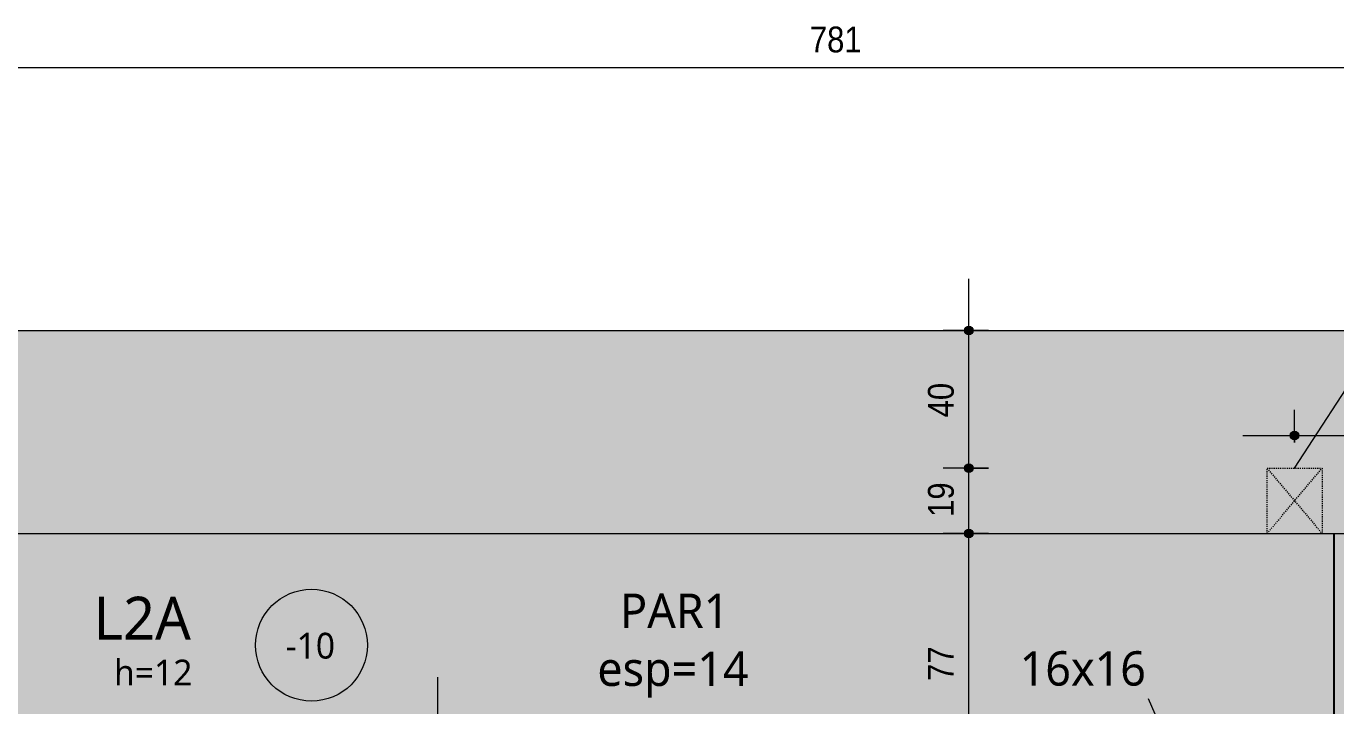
# Model space of a CAD drawing. Header units: centimetres. Extents: x -2136 to 34701, y -1430 to 84208.
# Drawn here: x -1631.6 to -1251, y 1449.7 to 1647.2 of the extents above; entities that cross this region are included whole.
import ezdxf

# ---------------------------------------------------------------- set-up
doc = ezdxf.new("R2010")
doc.units = ezdxf.units.CM
doc.linetypes.add('Traço', pattern=[0.635, 0.3175, -0.3175])
for name, color, linetype, lineweight in [('A-ANNO-DIMS', 7, 'Continuous', 9), ('A-ANNO-DIMS-50', 7, 'Continuous', 9), ('A-FLOR', 7, 'Continuous', 18), ('A-FLOR-IDEN', 7, 'Continuous', 9), ('A-GENM', 7, 'Continuous', 18), ('A-GENM-HDLN', 7, 'Traço', 18), ('A-GENM-IDEN', 7, 'Continuous', 9), ('G-ANNO-TEXT', 7, 'Continuous', 9), ('S-BEAM', 7, 'Continuous', 18)]:
    doc.layers.add(name, color=color, linetype=linetype, lineweight=lineweight)
doc.styles.add('Fira Sans_2', font='FiraSans-Regular.ttf', dxfattribs={"width": 0.9, "height": 7.5})
doc.styles.add('Gadugi_1', font='gadugi.ttf', dxfattribs={"height": 10})
doc.styles.add('Gadugi_3', font='gadugi.ttf', dxfattribs={"height": 7.5})
doc.styles.add('Gadugi_4', font='gadugi.ttf', dxfattribs={"height": 12.5})
doc.dimstyles.new('PED_R80_1_5mm_ACIMA_As_ESQ__R00', dxfattribs={"dimscale": 30.48, "dimtxt": 10.229846, "dimasz": 0.328084, "dimexe": 0.246063, "dimexo": 0.246063, "dimgap": 0.049213, "dimtad": 1, "dimdec": 1, "dimrnd": 0.5, "dimdsep": 46, "dimtxsty": 'Fira Sans_2', "dimblk1": 'DOTSMALL', "dimblk2": 'DOTSMALL', "dimsah": 1, "dimcen": 0.09, "dimdle": 0.492126, "dimazin": 0, "dimtfac": 1, "dimtdec": 4, "dimtix": 1, "dimtmove": 0, "dimatfit": 3, "dimfxl": 1, "dimtvp": 1, "dimtolj": 1, "dimtzin": 0, "dimarcsym": 2})
doc.dimstyles.new('PED_R80_1_5mm_ACIMA_As_ESQ__R00_3', dxfattribs={"dimscale": 30.48, "dimtxt": 10.229846, "dimasz": 0.328084, "dimexe": 0.246063, "dimexo": 0.246063, "dimgap": 0.049213, "dimtad": 1, "dimdec": 1, "dimrnd": 0.5, "dimdsep": 46, "dimtxsty": 'Fira Sans_2', "dimblk1": 'DOTSMALL', "dimblk2": 'DOTSMALL', "dimsah": 1, "dimcen": 0.09, "dimdle": 0.492126, "dimazin": 0, "dimtfac": 1, "dimtdec": 4, "dimtix": 1, "dimtmove": 0, "dimatfit": 3, "dimfxl": 1, "dimtvp": 1, "dimtolj": 1, "dimtzin": 0, "dimarcsym": 2})
doc.dimstyles.new('PED_R80_1_5mm_ACIMA_As_ESQ__R00_4', dxfattribs={"dimscale": 30.48, "dimtxt": 10.229846, "dimasz": 0.328084, "dimexe": 0.246063, "dimexo": 0.246063, "dimgap": 0.049213, "dimtad": 1, "dimdec": 1, "dimrnd": 0.5, "dimdsep": 46, "dimtxsty": 'Fira Sans_2', "dimblk1": 'DOTSMALL', "dimblk2": 'DOTSMALL', "dimsah": 1, "dimcen": 0.09, "dimdle": 0.492126, "dimazin": 0, "dimtfac": 1, "dimtdec": 4, "dimtix": 1, "dimtmove": 0, "dimatfit": 3, "dimfxl": 1, "dimtvp": 1, "dimtolj": 1, "dimtzin": 0, "dimarcsym": 2})

# ---------------------------------------------------------------- blocks, each defined once
blk = doc.blocks.new('PED_FURO_RETANGULAR_R04_2020 _INSTÂNCIA_ - FURO RET-V1-PL K 100 - FORMA DO 5º PAVIMENTO')
at = {"layer": 'A-GENM-HDLN'}
for p, q in [((-8, 9.5), (8, -9.5)), ((-8, -9.5), (8, 9.5)), ((-8, -9.5), (-8, 9.5)), ((-8, 9.5), (8, 9.5)), ((8, 9.5), (8, -9.5))]:
    blk.add_line(p, q, dxfattribs=at)
blk = doc.blocks.new('PED_TAG_LAJE_R01 - TÍTULO_ESPESSURA_REBAIXO _LADO_-2413119-PL K 100 - FORMA DO 5º PAVIMENTO')
at = {"layer": 'A-FLOR-IDEN'}
blk.add_circle((0.8854, 0), 0.325, dxfattribs=at)
blk = doc.blocks.new('DIMBLOCK58-PL K 100 - FORMA DO 5º PAVIMENTO')
at = {"layer": 'A-ANNO-DIMS-50', "true_color": 0x000032}
h = blk.add_hatch(color=178, dxfattribs=at)
edge = h.paths.add_edge_path(flags=0)
edge.add_arc((-1357.68, 1499.75), 1.25, 0, 360)
h = blk.add_hatch(color=178, dxfattribs=at)
edge = h.paths.add_edge_path(flags=0)
edge.add_arc((-1357.68, 1422.75), 1.25, 0, 360)
at = {"layer": 'A-ANNO-DIMS-50', "color": 178, "true_color": 0x000032}
for p, q in [((-1351.95, 1499.75), (-1365.18, 1499.75)), ((-1357.68, 1422.75), (-1357.68, 1499.75)), ((-1357.68, 1499.75), (-1351.95, 1499.75)), ((-1351.95, 1422.75), (-1365.18, 1422.75)), ((-1357.68, 1422.75), (-1351.95, 1422.75))]:
    blk.add_line(p, q, dxfattribs=at)
for centre in [(-1357.68, 1499.75), (-1357.68, 1422.75)]:
    blk.add_circle(centre, 1.25, dxfattribs=at)
at = {"layer": 'A-ANNO-DIMS-50', "color": 0, "insert": (-1369.56, 1456.92), "char_height": 7.5, "width": 10.3872, "attachment_point": 1, "rotation": 90, "line_spacing_factor": 1.049215, "style": 'Fira Sans_2'}
blk.add_mtext('77', dxfattribs=at)
blk = doc.blocks.new('_DotSmall')
at = {"color": 0, "linetype": 'ByBlock', "const_width": 0.5}
blk.add_lwpolyline([(-0.0625, 0, 1), (0.0625, 0, 1)], format="xyb", close=True, dxfattribs=at)
blk = doc.blocks.new('DIMBLOCK59-PL K 100 - FORMA DO 5º PAVIMENTO')
at = {"layer": 'A-ANNO-DIMS-50', "true_color": 0x000032}
h = blk.add_hatch(color=178, dxfattribs=at)
edge = h.paths.add_edge_path(flags=0)
edge.add_arc((-1357.68, 1518.75), 1.25, 0, 360)
h = blk.add_hatch(color=178, dxfattribs=at)
edge = h.paths.add_edge_path(flags=0)
edge.add_arc((-1357.68, 1499.75), 1.25, 0, 360)
at = {"layer": 'A-ANNO-DIMS-50', "color": 178, "true_color": 0x000032}
for p, q in [((-1351.95, 1518.75), (-1365.18, 1518.75)), ((-1357.68, 1499.75), (-1357.68, 1518.75)), ((-1357.68, 1518.75), (-1351.95, 1518.75)), ((-1351.95, 1499.75), (-1365.18, 1499.75)), ((-1357.68, 1499.75), (-1351.95, 1499.75))]:
    blk.add_line(p, q, dxfattribs=at)
for centre in [(-1357.68, 1518.75), (-1357.68, 1499.75)]:
    blk.add_circle(centre, 1.25, dxfattribs=at)
at = {"layer": 'A-ANNO-DIMS-50', "color": 0, "insert": (-1369.56, 1504.59), "char_height": 7.5, "width": 11.1741, "attachment_point": 1, "rotation": 90, "line_spacing_factor": 1.049215, "style": 'Fira Sans_2'}
blk.add_mtext('19', dxfattribs=at)
blk = doc.blocks.new('DIMBLOCK60-PL K 100 - FORMA DO 5º PAVIMENTO')
at = {"layer": 'A-ANNO-DIMS-50', "true_color": 0x000032}
h = blk.add_hatch(color=178, dxfattribs=at)
edge = h.paths.add_edge_path(flags=0)
edge.add_arc((-1357.68, 1558.75), 1.25, 0, 360)
h = blk.add_hatch(color=178, dxfattribs=at)
edge = h.paths.add_edge_path(flags=0)
edge.add_arc((-1357.68, 1518.75), 1.25, 0, 360)
at = {"layer": 'A-ANNO-DIMS-50', "color": 178, "true_color": 0x000032}
for p, q in [((-1357.68, 1518.75), (-1357.68, 1573.75)), ((-1351.95, 1558.75), (-1365.18, 1558.75)), ((-1357.68, 1558.75), (-1351.95, 1558.75)), ((-1351.95, 1518.75), (-1365.18, 1518.75)), ((-1357.68, 1518.75), (-1351.95, 1518.75))]:
    blk.add_line(p, q, dxfattribs=at)
for centre in [(-1357.68, 1558.75), (-1357.68, 1518.75)]:
    blk.add_circle(centre, 1.25, dxfattribs=at)
at = {"layer": 'A-ANNO-DIMS-50', "color": 0, "insert": (-1369.56, 1533.5), "char_height": 7.5, "width": 12.5906, "attachment_point": 1, "rotation": 90, "line_spacing_factor": 1.049215, "style": 'Fira Sans_2'}
blk.add_mtext('40', dxfattribs=at)
blk = doc.blocks.new('DIMBLOCK444-PL K 100 - FORMA DO 5º PAVIMENTO')
at = {"layer": 'A-ANNO-DIMS-50', "true_color": 0x000032}
h = blk.add_hatch(color=178, dxfattribs=at)
edge = h.paths.add_edge_path(flags=0)
edge.add_arc((-1787.5, 1635.18), 1.25, 0, 360)
h = blk.add_hatch(color=178, dxfattribs=at)
edge = h.paths.add_edge_path(flags=0)
edge.add_arc((-1006.5, 1635.18), 1.25, 0, 360)
at = {"layer": 'A-ANNO-DIMS-50', "color": 178, "true_color": 0x000032}
for p, q in [((-1787.5, 1547.55), (-1787.5, 1642.68)), ((-1006.5, 1629.45), (-1006.5, 1642.68)), ((-1787.5, 1635.18), (-1006.5, 1635.18)), ((-1787.5, 1635.18), (-1787.5, 1547.55)), ((-1006.5, 1635.18), (-1006.5, 1629.45))]:
    blk.add_line(p, q, dxfattribs=at)
for centre in [(-1787.5, 1635.18), (-1006.5, 1635.18)]:
    blk.add_circle(centre, 1.25, dxfattribs=at)
at = {"layer": 'A-ANNO-DIMS-50', "color": 0, "insert": (-1403.89, 1647.07), "char_height": 7.5, "width": 16.5251, "attachment_point": 1, "line_spacing_factor": 1.049215, "style": 'Fira Sans_2'}
blk.add_mtext('781', dxfattribs=at)
blk = doc.blocks.new('DIMBLOCK460-PL K 100 - FORMA DO 5º PAVIMENTO')
at = {"layer": 'A-ANNO-DIMS-50', "true_color": 0x000032}
h = blk.add_hatch(color=178, dxfattribs=at)
edge = h.paths.add_edge_path(flags=0)
edge.add_arc((-1263, 1528.22), 1.25, 0, 360)
h = blk.add_hatch(color=178, dxfattribs=at)
edge = h.paths.add_edge_path(flags=0)
edge.add_arc((-1214, 1528.22), 1.25, 0, 360)
at = {"layer": 'A-ANNO-DIMS-50', "color": 178, "true_color": 0x000032}
for p, q in [((-1263, 1526.25), (-1263, 1535.72)), ((-1214, 1526.25), (-1214, 1535.72)), ((-1278, 1528.22), (-1199, 1528.22)), ((-1263, 1528.22), (-1263, 1526.25)), ((-1214, 1528.22), (-1214, 1526.25))]:
    blk.add_line(p, q, dxfattribs=at)
for centre in [(-1263, 1528.22), (-1214, 1528.22)]:
    blk.add_circle(centre, 1.25, dxfattribs=at)
at = {"layer": 'A-ANNO-DIMS-50', "color": 0, "insert": (-1243.62, 1540.11), "char_height": 7.5, "width": 12.2758, "attachment_point": 1, "line_spacing_factor": 1.049215, "style": 'Fira Sans_2'}
blk.add_mtext('49', dxfattribs=at)
blk = doc.blocks.new('DIMBLOCK592-PL K 100 - FORMA DO 5º PAVIMENTO')
at = {"layer": 'A-ANNO-DIMS-50', "true_color": 0x000032}
h = blk.add_hatch(color=178, dxfattribs=at)
edge = h.paths.add_edge_path(flags=0)
edge.add_arc((-1512.04, 1443.04), 1.25, 0, 360)
h = blk.add_hatch(color=178, dxfattribs=at)
edge = h.paths.add_edge_path(flags=0)
edge.add_arc((-1512.04, 1422.75), 1.25, 0, 360)
at = {"layer": 'A-ANNO-DIMS-50', "color": 178, "true_color": 0x000032}
for p, q in [((-1512.04, 1422.75), (-1512.04, 1458.04)), ((-1451.7, 1443.04), (-1519.54, 1443.04)), ((-1512.04, 1443.04), (-1451.7, 1443.04)), ((-1506.31, 1422.75), (-1519.54, 1422.75)), ((-1512.04, 1422.75), (-1506.31, 1422.75))]:
    blk.add_line(p, q, dxfattribs=at)
for centre in [(-1512.04, 1443.04), (-1512.04, 1422.75)]:
    blk.add_circle(centre, 1.25, dxfattribs=at)
at = {"layer": 'A-ANNO-DIMS-50', "color": 0, "insert": (-1523.93, 1424.24), "char_height": 7.5, "width": 20.7745, "attachment_point": 1, "rotation": 90, "line_spacing_factor": 1.049215, "style": 'Fira Sans_2'}
blk.add_mtext('20.5', dxfattribs=at)

msp = doc.modelspace()

# ---------------------------------------------------------------- hatches: boundary and pattern name
at = {"layer": 'A-FLOR', "true_color": 0xe6b8b7}
msp.add_hatch(color=9, dxfattribs=at).paths.add_polyline_path([(1807.5, 1518.75), (1943.5, 1518.75), (1943.5, 1558.75), (-1961.5, 1558.75), (-1961.5, 1518.75), (871.39, 1518.75)], flags=0)
at = {"layer": 'A-FLOR', "true_color": 0xffffcc}
h = msp.add_hatch(color=7, dxfattribs=at)
h.paths.add_polyline_path([(-1272.45, 1422.75), (-1251.5, 1422.75), (-1251.5, 1499.75), (-1787.5, 1499.75), (-1787.5, 1422.75), (-1511.98, 1422.75), (-1509.79, 1424.27), (-1498.81, 1430.37), (-1487.27, 1435.32), (-1475.28, 1439.08), (-1462.98, 1441.61), (-1450.48, 1442.88), (-1437.92, 1442.88), (-1425.42, 1441.61), (-1413.12, 1439.08), (-1401.14, 1435.32), (-1389.2, 1430.15), (-1378.61, 1424.27), (-1376.43, 1422.75), (-1282.73, 1422.75)], flags=0)
h.paths.add_polyline_path([(-1413.12, 1422.75), (-1407.85, 1422.75), (-1410.21, 1423.65), (-1421.33, 1426.63), (-1432.7, 1428.44), (-1444.2, 1429.04), (-1455.7, 1428.44), (-1467.07, 1426.63), (-1478.19, 1423.65), (-1480.55, 1422.75), (-1421.33, 1422.75)], flags=0)
at = {"layer": 'S-BEAM', "true_color": 0x00bcb8}
msp.add_hatch(color=132, dxfattribs=at).paths.add_polyline_path([(-1180.15, 1499.75), (1807.5, 1499.75), (1807.5, 1518.75), (-1806.5, 1518.75), (-1806.5, 1499.75), (-1282.73, 1499.75)], flags=0)
at = {"layer": 'S-BEAM', "true_color": 0xffffcc}
h = msp.add_hatch(color=7, dxfattribs=at)
h.paths.add_polyline_path([(-1232.5, 1082.56), (-1232.5, 1312.75), (-1251.5, 1312.75), (-1251.5, 1120.56)], flags=0)
h.paths.add_polyline_path([(-1251.5, 1422.75), (-1232.5, 1422.75), (-1232.5, 1499.75), (-1251.5, 1499.75)], flags=0)

# ---------------------------------------------------------------- linework, layer by layer
at = {"layer": 'A-FLOR'}
msp.add_line((-1961.5, 1558.75), (1943.5, 1558.75), dxfattribs=at)
at = {"layer": 'A-GENM-IDEN'}
for p, q in [((-1263, 1518.75), (-1232.95, 1565.12)), ((-1288.45, 1413.25), (-1305.5, 1451.73))]:
    msp.add_line(p, q, dxfattribs=at)
at = {"layer": 'S-BEAM'}
msp.add_line((-1806.5, 1499.75), (1807.5, 1499.75), dxfattribs=at)
at = {"layer": 'S-BEAM', "lineweight": 25}
msp.add_line((-1251.5, 1422.75), (-1251.5, 1499.75), dxfattribs=at)

# ---------------------------------------------------------------- block references
at = {"layer": 'A-FLOR-IDEN', "xscale": 49.99999999999998, "yscale": 49.99999999999998, "zscale": 49.99999999999998}
msp.add_blockref('PED_TAG_LAJE_R01 - TÍTULO_ESPESSURA_REBAIXO _LADO_-2413119-PL K 100 - FORMA DO 5º PAVIMENTO', (-1593, 1467.31), dxfattribs=at)
at = {"layer": 'A-GENM', "linetype": 'Traço'}
msp.add_blockref('PED_FURO_RETANGULAR_R04_2020 _INSTÂNCIA_ - FURO RET-V1-PL K 100 - FORMA DO 5º PAVIMENTO', (-1263, 1509.25), dxfattribs=at)

# ---------------------------------------------------------------- texts
at = {"layer": 'A-FLOR-IDEN', "attachment_point": 1}
for s, insert, char_height, width, style in [('L2A', (-1612.03, 1481.4), 12.5, 35.2742, 'Gadugi_4'), ('-10', (-1556.2, 1470.91), 7.5, 18.8397, 'Gadugi_3'), ('h=12', (-1606.13, 1463.11), 7.5, 29.6624, 'Gadugi_3')]:
    msp.add_mtext(s, dxfattribs=dict(at, insert=insert, char_height=char_height, width=width, style=style))
at = {"layer": 'A-GENM-IDEN', "insert": (-1342.9, 1465.55), "char_height": 10, "width": 44.8945, "attachment_point": 1, "style": 'Gadugi_1'}
msp.add_mtext('16x16', dxfattribs=at)
at = {"layer": 'G-ANNO-TEXT', "char_height": 10, "attachment_point": 1, "style": 'Gadugi_1'}
for s, insert, width in [('PAR1', (-1459.03, 1482.32), 40.4852), ('esp=14', (-1465.65, 1465.46), 56.1181)]:
    msp.add_mtext(s, dxfattribs=dict(at, insert=insert, width=width))

# ---------------------------------------------------------------- dimensions: what is measured, and where the dimension line sits
at = {"layer": 'A-ANNO-DIMS', "color": 178, "true_color": 0x000032}
for base, p1, p2, override, picture, middle in [((-1006.5, 1635.18), (-1787.5, 1540.05), (-1006.5, 1636.95), {"dimpost": '<>', "dimfxl": 786.987995}, 'DIMBLOCK444-PL K 100 - FORMA DO 5º PAVIMENTO', (-1397, 1640.5)), ((-1214, 1528.22), (-1263, 1518.75), (-1214, 1518.75), {"dimpost": '<>', "dimfxl": 48.999992}, 'DIMBLOCK460-PL K 100 - FORMA DO 5º PAVIMENTO', (-1238.5, 1533.59))]:
    dim = msp.add_linear_dim(base=base, p1=p1, p2=p2, dimstyle='PED_R80_1_5mm_ACIMA_As_ESQ__R00_3', override=override, dxfattribs=at)
    dim.commit()
    dim.dimension.update_dxf_attribs({"geometry": picture, "text_midpoint": middle})
for base, p1, p2, dimstyle, override, picture, middle in [((-1357.68, 1558.75), (-1359.45, 1518.75), (-1359.45, 1558.75), 'PED_R80_1_5mm_ACIMA_As_ESQ__R00', {"dimpost": '<>', "dimfxl": 40}, 'DIMBLOCK60-PL K 100 - FORMA DO 5º PAVIMENTO', (-1362.99, 1538.75)), ((-1357.68, 1518.75), (-1359.45, 1499.75), (-1359.45, 1518.75), 'PED_R80_1_5mm_ACIMA_As_ESQ__R00', {"dimpost": '<>', "dimfxl": 19}, 'DIMBLOCK59-PL K 100 - FORMA DO 5º PAVIMENTO', (-1363.05, 1509.25)), ((-1357.68, 1499.75), (-1359.45, 1422.75), (-1359.45, 1499.75), 'PED_R80_1_5mm_ACIMA_As_ESQ__R00', {"dimpost": '<>', "dimfxl": 77}, 'DIMBLOCK58-PL K 100 - FORMA DO 5º PAVIMENTO', (-1362.98, 1461.25)), ((-1512.04, 1443.04), (-1513.81, 1422.75), (-1444.2, 1443.04), 'PED_R80_1_5mm_ACIMA_As_ESQ__R00_4', {"dimpost": '<>', "dimfxl": 72.502661}, 'DIMBLOCK592-PL K 100 - FORMA DO 5º PAVIMENTO', (-1517.36, 1432.89))]:
    dim = msp.add_linear_dim(base=base, p1=p1, p2=p2, angle=90, dimstyle=dimstyle, override=override, dxfattribs=at)
    dim.commit()
    dim.dimension.update_dxf_attribs({"geometry": picture, "text_midpoint": middle})

doc.saveas('drawing.dxf')
